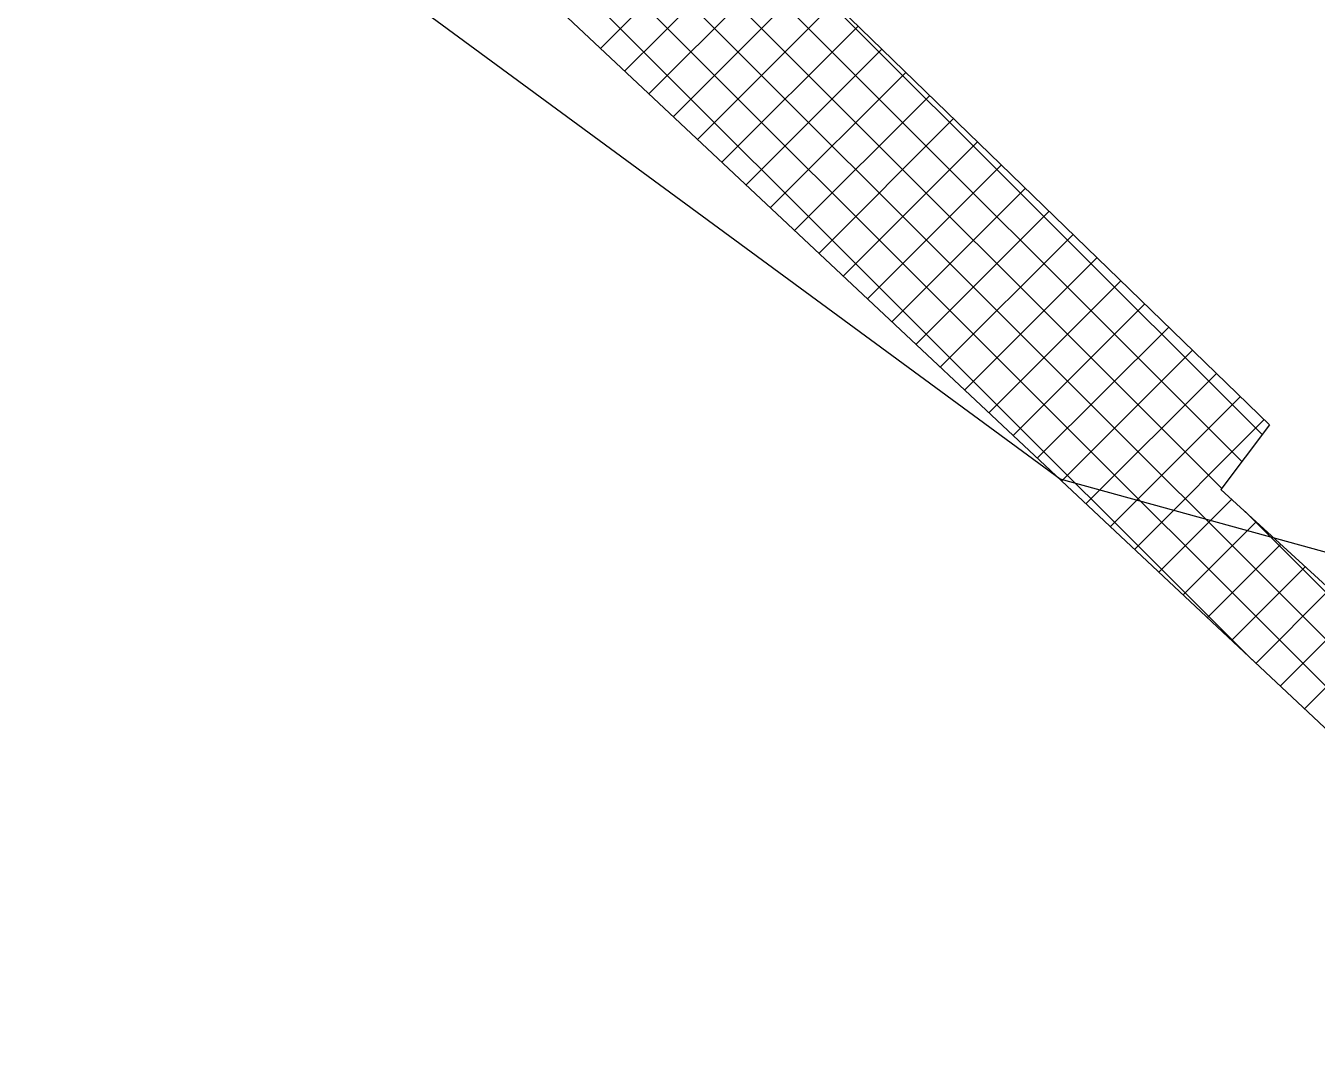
# Model space of a CAD drawing. Header units: metres. Extents: x 332876 to 333955, y 1790909 to 1792363.
# Drawn here: x 332920 to 333043.2, y 1791632.1 to 1791729.7 of the extents above; entities that cross this region are included whole.
import ezdxf

# ---------------------------------------------------------------- set-up
doc = ezdxf.new("R2010")
doc.units = ezdxf.units.M
doc.layers.add('PORT', color=5, linetype='Continuous')
doc.layers.add('village', color=3, linetype='Continuous')

msp = doc.modelspace()

# ---------------------------------------------------------------- linework, layer by layer
at = {"layer": 'PORT'}
for p, q in [((332935.31, 1791791.78), (333038.6, 1791691.65)), ((333076.43, 1791632.14), (332920.97, 1791778.07)), ((333038.6, 1791691.65), (333033.97, 1791685.45)), ((333033.97, 1791685.45), (333052.81, 1791668.21))]:
    msp.add_line(p, q, dxfattribs=at)
at = {"layer": 'PORT', "linetype": 'Continuous'}
for p, q in [((333035.97, 1791688.14), (332933.78, 1791790.32)), ((333034.05, 1791685.56), (332931.49, 1791788.13)), ((333078.79, 1791636.34), (332929.19, 1791785.93)), ((333077.18, 1791633.46), (332926.9, 1791783.74)), ((333036.95, 1791669.2), (332924.6, 1791781.55)), ((333037.89, 1791690.71), (332984.6, 1791744)), ((332974.77, 1791727.57), (332987.95, 1791740.75)), ((332977.08, 1791725.4), (332990.23, 1791738.54)), ((332979.4, 1791723.22), (332992.51, 1791736.33)), ((332981.71, 1791721.05), (332994.79, 1791734.12)), ((332984.03, 1791718.87), (332997.07, 1791731.91)), ((332986.35, 1791716.7), (332999.35, 1791729.7)), ((332988.66, 1791714.53), (333001.63, 1791727.49)), ((332990.98, 1791712.35), (333003.91, 1791725.28)), ((332993.29, 1791710.18), (333006.19, 1791723.07)), ((332995.61, 1791708), (333008.47, 1791720.86)), ((332997.93, 1791705.83), (333010.75, 1791718.65)), ((333000.24, 1791703.65), (333013.03, 1791716.44)), ((333002.56, 1791701.48), (333015.31, 1791714.23)), ((333004.87, 1791699.31), (333017.59, 1791712.02)), ((333007.19, 1791697.13), (333019.87, 1791709.81)), ((333009.51, 1791694.96), (333022.15, 1791707.6)), ((333011.82, 1791692.78), (333024.43, 1791705.39)), ((333014.14, 1791690.61), (333026.71, 1791703.18)), ((333016.45, 1791688.44), (333028.99, 1791700.97)), ((333018.77, 1791686.26), (333031.27, 1791698.76)), ((333021.09, 1791684.09), (333033.55, 1791696.55)), ((333023.4, 1791681.91), (333035.83, 1791694.34)), ((333025.72, 1791679.74), (333038.11, 1791692.13)), ((333028.03, 1791677.57), (333034.99, 1791684.52)), ((333079.89, 1791639.73), (333036.27, 1791683.35)), ((333030.35, 1791675.39), (333037.33, 1791682.37)), ((333032.67, 1791673.22), (333039.68, 1791680.23)), ((333034.98, 1791671.04), (333042.02, 1791678.08)), ((333037.3, 1791668.87), (333044.37, 1791675.94)), ((333039.62, 1791666.7), (333046.71, 1791673.79)), ((333041.93, 1791664.52), (333049.05, 1791671.64))]:
    msp.add_line(p, q, dxfattribs=at)
at = {"layer": 'village', "color": 3}
for p, q in [((333018.63, 1791686.45), (332919.95, 1791759.01)), ((333149.65, 1791650.37), (333018.63, 1791686.45))]:
    msp.add_line(p, q, dxfattribs=at)

doc.saveas('drawing.dxf')
